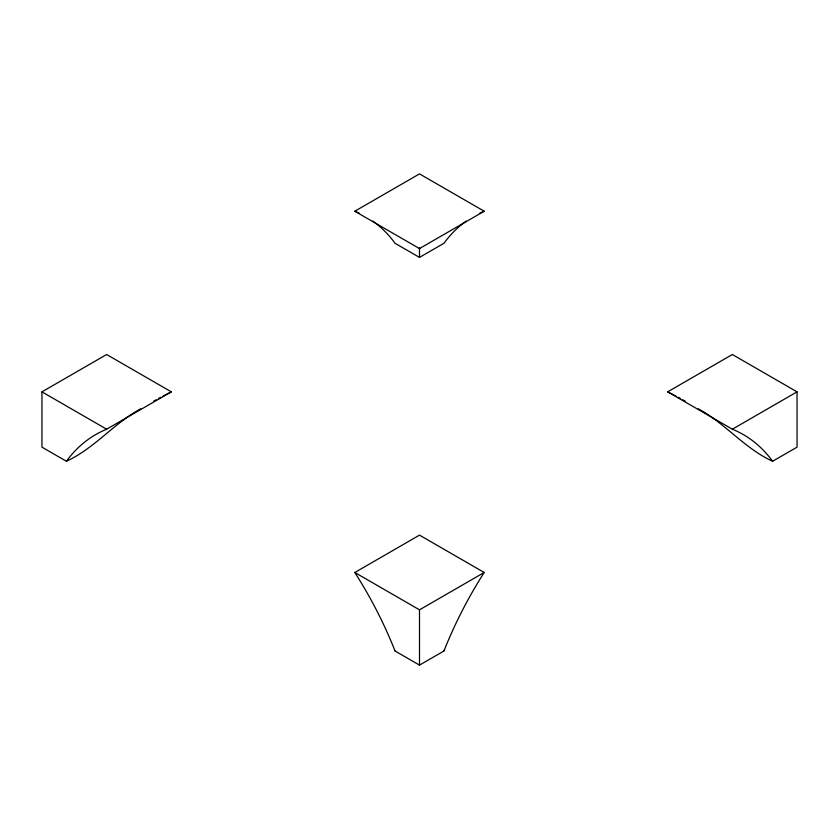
<?xml version="1.0" encoding="UTF-8"?>
<svg xmlns="http://www.w3.org/2000/svg" width="839" height="839" viewBox="0 0 839 839"><rect width="100%" height="100%" fill="white"/><g stroke="black" fill="none" stroke-linecap="round" stroke-linejoin="round"><path stroke-width="1.26" d="M419.5 248.082L419.5 257.405L443.957 243.289A270.043 155.907 60 0 1 466.222 221.108M140.732 408.782C113.737 423.38 94.398 448.456 66.407 461.261L41.95 447.145L41.95 391.855L106.637 354.509L171.334 391.855L106.647 429.211A270.043 155.907 60 0 0 66.407 461.261M354.813 211.229L419.5 173.883L484.197 211.229L419.5 248.575L354.813 211.229A270.043 155.907 -60 0 1 359.512 213.316M395.064 651.012A270.043 155.907 60 0 0 354.824 572.492L419.5 535.135L484.187 572.481A270.043 155.907 -60 0 0 443.936 651.012M772.593 461.261A270.043 155.907 -60 0 0 732.363 429.201L667.666 391.855L732.353 354.509L797.05 391.855L797.05 447.145L772.593 461.261C744.602 448.456 725.263 423.38 698.268 408.782M354.803 572.481L419.5 609.838L484.187 572.481M732.363 429.201L797.05 391.855M395.043 651.001L419.5 665.117L443.957 651.001M153.925 401.021L156.211 399.773M158.498 398.525L160.784 397.287M162.965 396.123L171.334 391.855M667.666 391.855L676.035 396.123M678.216 397.287L680.502 398.525M682.789 399.773L685.075 401.021M419.5 257.405L395.043 243.289A270.043 155.907 -60 0 0 372.778 221.108M41.95 391.855L106.647 429.211M419.5 247.945L419.5 248.575M419.5 609.838L419.5 665.117M479.489 213.316A270.043 155.907 60 0 1 484.197 211.229"/></g></svg>
